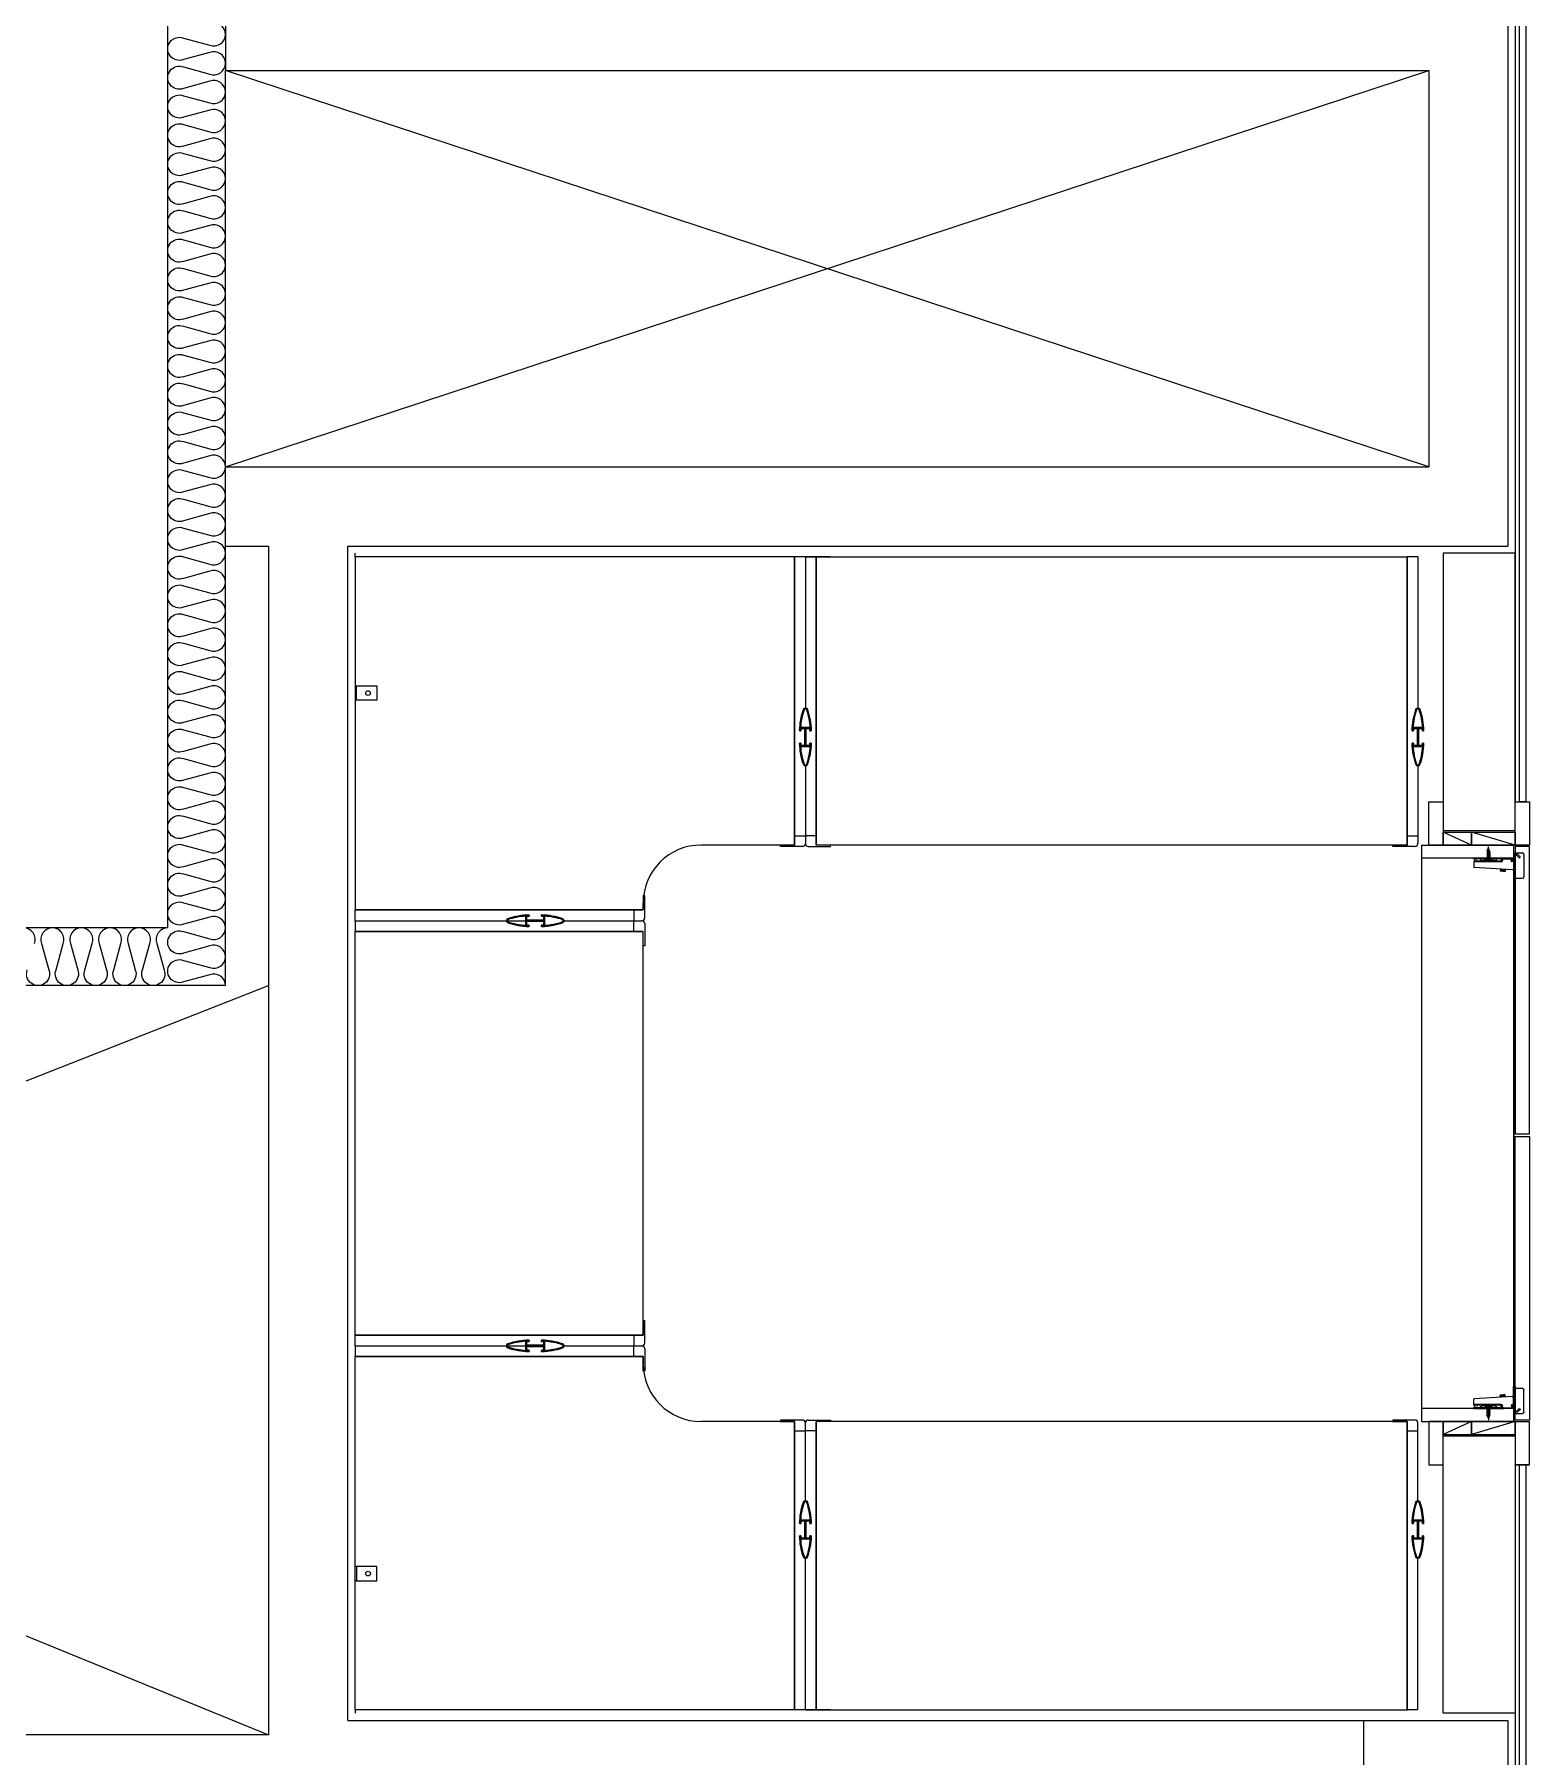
# Model space of a CAD drawing. Header units: millimetres. Extents: x -33000 to 294000, y 0 to 42408.
# Drawn here: x 278006 to 280081, y 15645 to 18035 of the extents above; entities that cross this region are included whole.
import ezdxf

# ---------------------------------------------------------------- set-up
doc = ezdxf.new("R2010")
doc.units = ezdxf.units.MM
doc.header["$LTSCALE"] = 50
doc.layers.add('arch', color=8, linetype='Continuous')

# ---------------------------------------------------------------- blocks, each defined once
blk = doc.blocks.new('*U294')
for points in [[(-1114.8, 0), (-1114.8, -6), (632.2, -6), (632.2, 0)], [(632.2, -6), (632.2, -15), (-1114.8, -15), (-1114.8, -6)]]:
    blk.add_lwpolyline(points, close=True)
blk = doc.blocks.new('경첩 TOP')
h = blk.add_hatch()
h.set_pattern_fill('ANSI31', color=256, scale=0.1, style=0)
h.set_pattern_definition([(135, (52629.82965, -21812.9263), (0.224506403, 0.224506403), [])])
edge = h.paths.add_edge_path()
edge.add_ellipse((-0.5, 9.7), major_axis=(-0.354, 0.354), ratio=1, start_angle=-45, end_angle=45, ccw=False)
edge.add_line((-0.5, 10.2), (0, 10.2))
edge.add_line((0, 10.2), (0, -10.8))
edge.add_line((0, -10.8), (-1, -10.8))
edge.add_line((-1, -10.8), (-1, 9.7))
h.paths.add_polyline_path([(-1, -10.8), (0, -10.8), (0, -30.8), (0, -31.8), (-1, -31.8)])
for p, q in [((-16.6, -44.2), (-13.2, 9.1)), ((-5.6, 9.6), (-12.7, 9.6)), ((-5.5, -28.2), (-5.5, 9.6)), ((-4.5, -27.7), (-4.5, 4.1)), ((-3.1, 5.2), (-4, 4.8)), ((-1, 9.2), (-3.8, 8.6)), ((-3.1, 5.2), (-3.6, 7.9)), ((-1.5, 0.6), (-1, 0.6)), ((0, 10.2), (-0.5, 10.2)), ((0, 10.2), (0, -30.8)), ((-3.5, -19.7), (-3.5, -1.9)), ((-2.4, -15.2), (-2.4, -6.4)), ((-1.5, -5.9), (-1.9, -5.9)), ((-1.5, -15.7), (-1.9, -15.7)), ((-1.5, -22.2), (-1, -22.2)), ((-1, -15.2), (-1, -6.4)), ((-1, -8.5), (0.1, -9.2)), ((-1, -13.1), (0.1, -12.5)), ((0.6, -8.8), (0.1, -12.5)), ((1, -9.2), (0.1, -12.5)), ((0.4, -9.2), (0.1, -9.2)), ((0.1, -12.5), (0.4, -9.2)), ((1.8, -12.5), (0.1, -12.5)), ((0.6, -8.8), (0.4, -9.2)), ((1, -9.2), (0.6, -8.8)), ((2.7, -9.2), (1, -9.2)), ((2.7, -9.2), (1.8, -12.5)), ((1.8, -12.5), (2.2, -12.8)), ((3, -8.8), (2.2, -12.8)), ((2.2, -12.8), (2.4, -12.5)), ((3.4, -9.2), (2.4, -12.5)), ((4.1, -12.5), (2.4, -12.5)), ((3, -8.8), (2.7, -9.2)), ((3.4, -9.2), (3, -8.8)), ((5, -9.2), (3.4, -9.2)), ((5, -9.2), (4.1, -12.5)), ((4.1, -12.5), (4.5, -12.8)), ((5.3, -8.8), (4.5, -12.8)), ((4.5, -12.8), (4.7, -12.5)), ((5.7, -9.2), (4.7, -12.5)), ((6.4, -12.5), (4.7, -12.5)), ((5.3, -8.8), (5, -9.2)), ((5.7, -9.2), (5.3, -8.8)), ((7.4, -9.2), (5.7, -9.2)), ((7.4, -9.2), (6.4, -12.5)), ((6.4, -12.5), (6.8, -12.8)), ((7.7, -8.8), (6.8, -12.8)), ((6.8, -12.8), (7.1, -12.5)), ((8.1, -9.2), (7.1, -12.5)), ((8.7, -12.5), (7.1, -12.5)), ((7.7, -8.8), (7.4, -9.2)), ((8.1, -9.2), (7.7, -8.8)), ((9.7, -9.2), (8.1, -9.2)), ((9.7, -9.2), (8.7, -12.5)), ((8.7, -12.5), (9.1, -12.8)), ((10, -8.8), (9.1, -12.8)), ((9.1, -12.8), (9.4, -12.5)), ((10.4, -9.2), (9.4, -12.5)), ((9.4, -12.5), (11.2, -11.8)), ((10, -8.8), (9.7, -9.2)), ((10.4, -9.2), (10, -8.8)), ((10.4, -9.2), (11.8, -9.8)), ((11.8, -9.8), (11.2, -11.8)), ((11.2, -11.8), (11.6, -12.2)), ((11.6, -12.2), (11.9, -11.8)), ((12.1, -9.5), (11.7, -12.1)), ((12.1, -9.5), (11.8, -9.8)), ((12.5, -9.8), (11.9, -11.8)), ((12, -11.5), (14, -10.8)), ((12.5, -9.8), (12.1, -9.5)), ((12.4, -10.1), (14, -10.8)), ((-31, -47.8), (-31, -46.3)), ((-7, -45.3), (-30, -45.3)), ((-18.9, -34.1), (-18.8, -31.1)), ((-16, -34.3), (-18.9, -34.1)), ((-18.3, -31.2), (-18.8, -31.1)), ((-18.7, -30.1), (-18.5, -27.2)), ((-18.2, -30.2), (-18.7, -30.1)), ((-15.5, -27.3), (-18.5, -27.2)), ((-18.3, -31.2), (-18.2, -30.2)), ((-17.9, -34.2), (-17.5, -27.2)), ((-17, -34.3), (-16.5, -27.3)), ((-16.6, -44.2), (-15.9, -45.3)), ((-2.2, -46), (-6, -47.6)), ((-6, -47.8), (-6, -46.3)), ((-1, -28.2), (-4, -28.2)), ((-1, -30.2), (-3.5, -30.2)), ((-1, -30.2), (-1, -44.1)), ((0, -31.8), (-1, -31.8)), ((0, -28.8), (0, -31.8)), ((-31, -47.8), (7, -47.8)), ((-28, -47.8), (-28, -57.8)), ((5, -59.8), (-26, -59.8)), ((0.6, -53), (3.7, -49.9)), ((2, -54.4), (5.1, -51.3)), ((7, -47.8), (7, -57.8))]:
    blk.add_line(p, q)
at = {"lineweight": 0}
for p, q in [((-1, -31.8), (-1, 9.7)), ((-0.5, 10.2), (0, 10.2))]:
    blk.add_line(p, q, dxfattribs=at)
at = {"ltscale": 0.2}
blk.add_line((-4.1, -10.8), (16.1, -10.8), dxfattribs=at)
for centre, major_axis, start_param, end_param in [((-12.7, 9.1), (0.354, 0.354), 0.785398, 2.291943), ((-5.6, 7.6), (-1.41, 1.41), 4.095624, 5.497787), ((-3.5, 3.9), (0.707, 0.707), 1.264126, 2.150912), ((-1, -1.8), (-1.75, 1.75), -0.590947, 0.812262), ((-0.5, 9.7), (-0.354, 0.354), -0.785398, 0.785398), ((-1, -19.8), (1.75, 1.75), 2.329331, 3.73254), ((10.5, -10.8), (9.53, 9.53), 2.054959, 2.65743), ((-1.9, -6.4), (0.354, 0.354), 0.785398, 2.356194), ((-1.9, -15.2), (-0.354, 0.354), 0.785398, 2.356194), ((-1.5, -6.4), (0.354, 0.354), 5.497787, 7.068583), ((-1.5, -15.2), (-0.354, 0.354), 2.356194, 3.926991), ((-30, -46.3), (-0.707, 0.707), -0.785398, 0.785398), ((-7, -46.3), (0.707, 0.707), 5.497787, 7.068583), ((-3.5, -28.2), (-1.41, 1.41), 0.785398, 2.356194), ((-3.8, -43.6), (-1.06, 1.06), 3.926991, 10.210176), ((-4, -27.7), (-0.382, 0.382), 0.785398, 2.356194), ((-3.8, -43.6), (-0.354, 0.354), 3.926991, 10.210176), ((-3, -44.1), (1.41, 1.41), 4.319071, 5.497787), ((-26, -57.8), (-1.41, 1.41), 0.785398, 2.356194), ((1.3, -53.7), (0.707, 0.707), 1.570796, 4.712389), ((4.4, -50.6), (0.707, 0.707), 4.712389, 7.853982), ((5, -57.8), (1.41, 1.41), 3.926991, 5.497787)]:
    blk.add_ellipse(centre, major_axis=major_axis, ratio=1, start_param=start_param, end_param=end_param)
at = {"lineweight": 0}
blk.add_ellipse((-0.5, 9.7), major_axis=(-0.354, 0.354), ratio=1, start_param=-0.785398, end_param=0.785398, dxfattribs=at)

msp = doc.modelspace()

# ---------------------------------------------------------------- linework, layer by layer
at = {"layer": 'arch', "ltscale": 25}
for p, q in [((278191.2, 16794.6), (278191.2, 24254.6)), ((278271.2, 21264.6), (278271.2, 17984.6)), ((280051.2, 21264.6), (280051.2, 17324.6)), ((278271.2, 16714.6), (278271.2, 17984.6)), ((278271.2, 17434.6), (279941.2, 17984.6)), ((279941.2, 17434.6), (278271.2, 17984.6)), ((278271.2, 17984.6), (279941.2, 17984.6)), ((279941.2, 17984.6), (279941.2, 17434.6)), ((278271.2, 17434.6), (279941.2, 17434.6)), ((278271.2, 17324.6), (278271.2, 17434.6)), ((278271.2, 17324.6), (278331.2, 17324.6)), ((278331.2, 17324.6), (278331.2, 15674.6)), ((278441.2, 17324.6), (280051.2, 17324.6)), ((278441.2, 15694.6), (278441.2, 17324.6)), ((278451.2, 17309.6), (278451.2, 17314.6)), ((279111.2, 17309.6), (278451.2, 17309.6)), ((278451.2, 17309.6), (278451.2, 16819.6)), ((279061.2, 16909.6), (279061.2, 17309.6)), ((279076.2, 17309.6), (279061.2, 17309.6)), ((279076.2, 17309.6), (279091.2, 17309.6)), ((279091.2, 16909.6), (279091.2, 17309.6)), ((279911.2, 16909.6), (279911.2, 17309.6)), ((279926.2, 17309.6), (279911.2, 17309.6)), ((278451.2, 17130.6), (278481.2, 17130.6)), ((278453.2, 17110.6), (278453.2, 17130.6)), ((278481.2, 17130.6), (278481.2, 17110.6)), ((278481.2, 17110.6), (278451.2, 17110.6)), ((279061.2, 16909.6), (279061.2, 16922.6)), ((279061.2, 16922.6), (279076.2, 16922.6)), ((279076.2, 16922.6), (279076.2, 16911.6)), ((279091.2, 16922.6), (279076.2, 16922.6)), ((279091.2, 16909.6), (279091.2, 16922.6)), ((279911.2, 16909.6), (279911.2, 16922.6)), ((279911.2, 16922.6), (279926.2, 16922.6)), ((279926.2, 16922.6), (279926.2, 16911.6)), ((280000.6, 16909.6), (279961.2, 16927.6)), ((280061.2, 16909.6), (280000.6, 16927.6)), ((279061.2, 16909.6), (278931.2, 16909.6)), ((279041.5, 16907.6), (279041.2, 16909.6)), ((279041.2, 16909.6), (279061.2, 16909.6)), ((279072.2, 16907.6), (279041.5, 16907.6)), ((279080.2, 16907.6), (279110.9, 16907.6)), ((279111.2, 16909.6), (279091.2, 16909.6)), ((279110.9, 16907.6), (279111.2, 16909.6)), ((279891.5, 16907.6), (279891.2, 16909.6)), ((279891.2, 16909.6), (279911.2, 16909.6)), ((279922.2, 16907.6), (279891.5, 16907.6)), ((279931.2, 16909.6), (279931.2, 16109.6)), ((279931.2, 16891.6), (279931.2, 16127.6)), ((280059.2, 16891.6), (280059.2, 16127.6)), ((278853.2, 16839.3), (278851.2, 16839.6)), ((278851.2, 16839.6), (278851.2, 16819.6)), ((278851.2, 16819.6), (278851.2, 16829.6)), ((278853.2, 16808.6), (278853.2, 16839.3)), ((278851.2, 16819.6), (278451.2, 16819.6)), ((278451.2, 16804.6), (278451.2, 16819.6)), ((278451.2, 16804.6), (278451.2, 16789.6)), ((278851.2, 16819.6), (278838.2, 16819.6)), ((278838.2, 16819.6), (278838.2, 16804.6)), ((278838.2, 16804.6), (278849.2, 16804.6)), ((278838.2, 16789.6), (278838.2, 16804.6)), ((278191.2, 16794.6), (275701.2, 16794.6)), ((278451.2, 16229.6), (278451.2, 16789.6)), ((278851.2, 16789.6), (278451.2, 16789.6)), ((278851.2, 16789.6), (278838.2, 16789.6)), ((278851.2, 16229.6), (278851.2, 16789.6)), ((278851.2, 16769.6), (278851.2, 16789.6)), ((278853.2, 16800.6), (278853.2, 16769.9)), ((278853.2, 16769.9), (278851.2, 16769.6)), ((275681.2, 15674.6), (278331.2, 16714.6)), ((278271.2, 16714.6), (275781.2, 16714.6)), ((275781.2, 16714.6), (278331.2, 15674.6)), ((278851.2, 16229.6), (278451.2, 16229.6)), ((278451.2, 16214.6), (278451.2, 16229.6)), ((278851.2, 16229.6), (278838.2, 16229.6)), ((278838.2, 16229.6), (278838.2, 16214.6)), ((278853.2, 16249.3), (278851.2, 16249.6)), ((278851.2, 16249.6), (278851.2, 16229.6)), ((278853.2, 16218.6), (278853.2, 16249.3)), ((278451.2, 16214.6), (278451.2, 16199.6)), ((278838.2, 16214.6), (278849.2, 16214.6)), ((278838.2, 16199.6), (278838.2, 16214.6)), ((278853.2, 16210.6), (278853.2, 16179.9)), ((278451.2, 15709.6), (278451.2, 16199.6)), ((278851.2, 16199.6), (278451.2, 16199.6)), ((278851.2, 16199.6), (278838.2, 16199.6)), ((278851.2, 16199.6), (278851.2, 16189.6)), ((278851.2, 16179.6), (278851.2, 16199.6)), ((278853.2, 16179.9), (278851.2, 16179.6)), ((279061.2, 16109.6), (278931.2, 16109.6)), ((279041.5, 16111.6), (279041.2, 16109.6)), ((279041.2, 16109.6), (279061.2, 16109.6)), ((279072.2, 16111.6), (279041.5, 16111.6)), ((279061.2, 16109.6), (279061.2, 15709.6)), ((279061.2, 16109.6), (279061.2, 16096.6)), ((279080.2, 16111.6), (279110.9, 16111.6)), ((279091.2, 16109.6), (279091.2, 15709.6)), ((279111.2, 16109.6), (279091.2, 16109.6)), ((279091.2, 16109.6), (279091.2, 16096.6)), ((279110.9, 16111.6), (279111.2, 16109.6)), ((279891.5, 16111.6), (279891.2, 16109.6)), ((279891.2, 16109.6), (279911.2, 16109.6)), ((279922.2, 16111.6), (279891.5, 16111.6)), ((279911.2, 16109.6), (279911.2, 15709.6)), ((279911.2, 16109.6), (279911.2, 16096.6)), ((280000.6, 16109.6), (279961.2, 16091.6)), ((280061.2, 16109.6), (280000.6, 16091.6)), ((279061.2, 16096.6), (279076.2, 16096.6)), ((279076.2, 16096.6), (279076.2, 16107.6)), ((279091.2, 16096.6), (279076.2, 16096.6)), ((279911.2, 16096.6), (279926.2, 16096.6)), ((279926.2, 16096.6), (279926.2, 16107.6)), ((279961.2, 16091.6), (280061.2, 16091.6)), ((280081.2, 16049.6), (280061.2, 16049.6)), ((278481.2, 15908.6), (278451.2, 15908.6)), ((278453.2, 15908.6), (278453.2, 15888.6)), ((278481.2, 15888.6), (278481.2, 15908.6)), ((278451.2, 15888.6), (278481.2, 15888.6)), ((279111.2, 15709.6), (278451.2, 15709.6)), ((278451.2, 15709.6), (278451.2, 15704.6)), ((279076.2, 15709.6), (279061.2, 15709.6)), ((279076.2, 15709.6), (279091.2, 15709.6)), ((279926.2, 15709.6), (279911.2, 15709.6)), ((278441.2, 15694.6), (279851.2, 15694.6)), ((279851.2, 13894.6), (279851.2, 15694.6)), ((279851.2, 15694.6), (280051.2, 15694.6)), ((280051.2, 15694.6), (280051.2, 13894.6)), ((278331.2, 15674.6), (275681.2, 15674.6))]:
    msp.add_line(p, q, dxfattribs=at)
for points in [[(278271.2, 16714.6, 0.524856), (278249.5, 16729.6), (278212.9, 16719.6, -1.449198), (278212.9, 16749.6), (278249.5, 16739.6, 0.524856), (278271.2, 16754.6, 0.524856), (278249.5, 16769.6), (278212.9, 16759.6, -1.449198), (278212.9, 16789.6), (278249.5, 16779.6, 0.524856), (278271.2, 16794.6, 0.524856), (278249.5, 16809.6), (278212.9, 16799.6, -1.449198), (278212.9, 16829.6), (278249.5, 16819.6, 0.524856), (278271.2, 16834.6, 0.524856), (278249.5, 16849.6), (278212.9, 16839.6, -1.449198), (278212.9, 16869.6), (278249.5, 16859.6, 0.524856), (278271.2, 16874.6, 0.524856), (278249.5, 16889.6), (278212.9, 16879.6, -1.449198), (278212.9, 16909.6), (278249.5, 16899.6, 0.524856), (278271.2, 16914.6, 0.524856), (278249.5, 16929.6), (278212.9, 16919.6, -1.449198), (278212.9, 16949.6), (278249.5, 16939.6, 0.524856), (278271.2, 16954.6, 0.524856), (278249.5, 16969.6), (278212.9, 16959.6, -1.449198), (278212.9, 16989.6), (278249.5, 16979.6, 0.524856), (278271.2, 16994.6, 0.524856), (278249.5, 17009.6), (278212.9, 16999.6, -1.449198), (278212.9, 17029.6), (278249.5, 17019.6, 0.524856), (278271.2, 17034.6, 0.524856), (278249.5, 17049.6), (278212.9, 17039.6, -1.449198), (278212.9, 17069.6), (278249.5, 17059.6, 0.524856), (278271.2, 17074.6, 0.524856), (278249.5, 17089.6), (278212.9, 17079.6, -1.449198), (278212.9, 17109.6), (278249.5, 17099.6, 0.524856), (278271.2, 17114.6, 0.524856), (278249.5, 17129.6), (278212.9, 17119.6, -1.449198), (278212.9, 17149.6), (278249.5, 17139.6, 0.524856), (278271.2, 17154.6, 0.524856), (278249.5, 17169.6), (278212.9, 17159.6, -1.449198), (278212.9, 17189.6), (278249.5, 17179.6, 0.524856), (278271.2, 17194.6, 0.524856), (278249.5, 17209.6), (278212.9, 17199.6, -1.449198), (278212.9, 17229.6), (278249.5, 17219.6, 0.524856), (278271.2, 17234.6, 0.524856), (278249.5, 17249.6), (278212.9, 17239.6, -1.449198), (278212.9, 17269.6), (278249.5, 17259.6, 0.524856), (278271.2, 17274.6, 0.524856), (278249.5, 17289.6), (278212.9, 17279.6, -1.449198), (278212.9, 17309.6), (278249.5, 17299.6, 0.524856), (278271.2, 17314.6, 0.524856), (278249.5, 17329.6), (278212.9, 17319.6, -1.449198), (278212.9, 17349.6), (278249.5, 17339.6, 0.524856), (278271.2, 17354.6, 0.524856), (278249.5, 17369.6), (278212.9, 17359.6, -1.449198), (278212.9, 17389.6), (278249.5, 17379.6, 0.524856), (278271.2, 17394.6, 0.524856), (278249.5, 17409.6), (278212.9, 17399.6, -1.449198), (278212.9, 17429.6), (278249.5, 17419.6, 0.524856), (278271.2, 17434.6, 0.524856), (278249.5, 17449.6), (278212.9, 17439.6, -1.449198), (278212.9, 17469.6), (278249.5, 17459.6, 0.524856), (278271.2, 17474.6, 0.524856), (278249.5, 17489.6), (278212.9, 17479.6, -1.449198), (278212.9, 17509.6), (278249.5, 17499.6, 0.524856), (278271.2, 17514.6, 0.524856), (278249.5, 17529.6), (278212.9, 17519.6, -1.449198), (278212.9, 17549.6), (278249.5, 17539.6, 0.524856), (278271.2, 17554.6, 0.524856), (278249.5, 17569.6), (278212.9, 17559.6, -1.449198), (278212.9, 17589.6), (278249.5, 17579.6, 0.524856), (278271.2, 17594.6, 0.524856), (278249.5, 17609.6), (278212.9, 17599.6, -1.449198), (278212.9, 17629.6), (278249.5, 17619.6, 0.524856), (278271.2, 17634.6, 0.524856), (278249.5, 17649.6), (278212.9, 17639.6, -1.449198), (278212.9, 17669.6), (278249.5, 17659.6, 0.524856), (278271.2, 17674.6, 0.524856), (278249.5, 17689.6), (278212.9, 17679.6, -1.449198), (278212.9, 17709.6), (278249.5, 17699.6, 0.524856), (278271.2, 17714.6, 0.524856), (278249.5, 17729.6), (278212.9, 17719.6, -1.449198), (278212.9, 17749.6), (278249.5, 17739.6, 0.524856), (278271.2, 17754.6, 0.524856), (278249.5, 17769.6), (278212.9, 17759.6, -1.449198), (278212.9, 17789.6), (278249.5, 17779.6, 0.524856), (278271.2, 17794.6, 0.524856), (278249.5, 17809.6), (278212.9, 17799.6, -1.449198), (278212.9, 17829.6), (278249.5, 17819.6, 0.524856), (278271.2, 17834.6, 0.524856), (278249.5, 17849.6), (278212.9, 17839.6, -1.449198), (278212.9, 17869.6), (278249.5, 17859.6, 0.524856), (278271.2, 17874.6, 0.524856), (278249.5, 17889.6), (278212.9, 17879.6, -1.449198), (278212.9, 17909.6), (278249.5, 17899.6, 0.524856), (278271.2, 17914.6, 0.524856), (278249.5, 17929.6), (278212.9, 17919.6, -1.449198), (278212.9, 17949.6), (278249.5, 17939.6, 0.524856), (278271.2, 17954.6, 0.524856), (278249.5, 17969.6), (278212.9, 17959.6, -1.449198), (278212.9, 17989.6), (278249.5, 17979.6, 0.524856), (278271.2, 17994.6, 0.524856), (278249.5, 18009.6), (278212.9, 17999.6, -1.449198), (278212.9, 18029.6), (278249.5, 18019.6, 0.524856), (278271.2, 18034.6, 0.524856), (278249.5, 18049.6)], [(278006.2, 16772.9, 0.524856), (277991.2, 16794.6, 0.524856)], [(278191.2, 16794.6, 0.524856), (278176.2, 16772.9), (278186.2, 16736.3, -1.449198), (278156.2, 16736.3), (278166.2, 16772.9, 0.524856), (278151.2, 16794.6, 0.524856), (278136.2, 16772.9), (278146.2, 16736.3, -1.449198), (278116.2, 16736.3), (278126.2, 16772.9, 0.524856), (278111.2, 16794.6, 0.524856), (278096.2, 16772.9), (278106.2, 16736.3, -1.449198), (278076.2, 16736.3), (278086.2, 16772.9, 0.524856), (278071.2, 16794.6, 0.524856), (278056.2, 16772.9), (278066.2, 16736.3, -1.449198), (278036.2, 16736.3), (278046.2, 16772.9, 0.524856), (278031.2, 16794.6, 0.524856), (278016.2, 16772.9), (278026.2, 16736.3, -1.449198), (277996.2, 16736.3)]]:
    msp.add_lwpolyline(points, format="xyb", dxfattribs=at)
for points in [[(279061.2, 16914.6), (279061.2, 17309.6)], [(279061.2, 17309.6), (279061.2, 16909.6)], [(279076.2, 17309.6), (279076.2, 17099.6)], [(279091.2, 16914.6), (279091.2, 17309.6)], [(279091.2, 17309.6), (279091.2, 16909.6)], [(279911.2, 16914.6), (279911.2, 17309.6)], [(279911.2, 17309.6), (279911.2, 16909.6)], [(279926.2, 17309.6), (279926.2, 17099.6)], [(279076.2, 17019.6), (279076.2, 16911.6)], [(279926.2, 17019.6), (279926.2, 16911.6)], [(280061.2, 16909.6), (280061.2, 16969.6), (280081.2, 16969.6), (280081.2, 16909.6)], [(278846.2, 16819.6), (278451.2, 16819.6)], [(278451.2, 16819.6), (278851.2, 16819.6)], [(278451.2, 16804.6), (278711.2, 16804.6)], [(278741.2, 16804.6), (278849.2, 16804.6)], [(278846.2, 16789.6), (278451.2, 16789.6)], [(278451.2, 16789.6), (278851.2, 16789.6)], [(278846.2, 16229.6), (278451.2, 16229.6)], [(278451.2, 16229.6), (278851.2, 16229.6)], [(278451.2, 16214.6), (278711.2, 16214.6)], [(278741.2, 16214.6), (278849.2, 16214.6)], [(278846.2, 16199.6), (278451.2, 16199.6)], [(278451.2, 16199.6), (278851.2, 16199.6)], [(279061.2, 15709.6), (279061.2, 16109.6)], [(279091.2, 15709.6), (279091.2, 16109.6)], [(279911.2, 15709.6), (279911.2, 16109.6)], [(280061.2, 16109.6), (280061.2, 16049.6), (280081.2, 16049.6), (280081.2, 16109.6)], [(279061.2, 16104.6), (279061.2, 15709.6)], [(279076.2, 15999.6), (279076.2, 16107.6)], [(279091.2, 16104.6), (279091.2, 15709.6)], [(279911.2, 16104.6), (279911.2, 15709.6)], [(279926.2, 15999.6), (279926.2, 16107.6)], [(279076.2, 15709.6), (279076.2, 15919.6)], [(279926.2, 15709.6), (279926.2, 15919.6)]]:
    msp.add_lwpolyline(points, dxfattribs=at)
for points in [[(279091.2, 17309.6), (279911.2, 17309.6), (279911.2, 16909.6), (279091.2, 16909.6)], [(279961.2, 17314.6), (279961.2, 16929.6), (280061.2, 16929.6), (280061.2, 17314.6)], [(279091.2, 15709.6), (279911.2, 15709.6), (279911.2, 16109.6), (279091.2, 16109.6)], [(280061.2, 16089.6), (280061.2, 15704.6), (279961.2, 15704.6), (279961.2, 16089.6)], [(280061.2, 13884.6), (280067.2, 13884.6), (280067.2, 16049.6), (280061.2, 16049.6)], [(280067.2, 16049.6), (280076.2, 16049.6), (280076.2, 13866.6), (280067.2, 13866.6)]]:
    msp.add_lwpolyline(points, close=True, dxfattribs=at)
for points in [[(279073.4, 17097.6, 0.073891), (279068.2, 17068.6, 0.422671), (279068.7, 17068.1), (279069.5, 17068.1, 0.414214), (279070, 17068.6), (279070, 17071.6), (279075.5, 17071.6), (279075.5, 17047.6), (279070, 17047.6), (279070, 17050.6, 0.414214), (279069.5, 17051.1), (279068.7, 17051.1, 0.422671), (279068.2, 17050.6, 0.073891), (279073.4, 17021.7, 0.719192), (279079.1, 17021.7, 0.073891), (279084.2, 17050.6, 0.422671), (279083.7, 17051.1), (279082.9, 17051.1, 0.414214), (279082.4, 17050.6), (279082.4, 17047.6), (279077, 17047.6), (279077, 17071.6), (279082.4, 17071.6), (279082.4, 17068.6, 0.414214), (279082.9, 17068.1), (279083.7, 17068.1, 0.422671), (279084.2, 17068.6, 0.073891), (279079.1, 17097.6, 0.719192)], [(279079.1, 17097.6, -0.073891), (279084.2, 17068.6, -0.422671), (279083.7, 17068.1), (279082.9, 17068.1, -0.414214), (279082.4, 17068.6), (279082.4, 17071.6), (279077, 17071.6), (279077, 17047.6), (279082.4, 17047.6), (279082.4, 17050.6, -0.414214), (279082.9, 17051.1), (279083.7, 17051.1, -0.422671), (279084.2, 17050.6, -0.073891), (279079.1, 17021.7, -0.719192), (279073.4, 17021.7, -0.073891), (279068.2, 17050.6, -0.422671), (279068.7, 17051.1), (279069.5, 17051.1, -0.414214), (279070, 17050.6), (279070, 17047.6), (279075.5, 17047.6), (279075.5, 17071.6), (279070, 17071.6), (279070, 17068.6, -0.414214), (279069.5, 17068.1), (279068.7, 17068.1, -0.422671), (279068.2, 17068.6, -0.073891), (279073.4, 17097.6, -0.719192)], [(279069.4, 17072.6, -0.063692), (279074.3, 17097.2, -0.719192), (279078.1, 17097.2, -0.063692), (279083, 17072.6)], [(279083, 17072.6, 0.063692), (279078.1, 17097.2, 0.719192), (279074.3, 17097.2, 0.063692), (279069.4, 17072.6)], [(279923.4, 17097.6, 0.073891), (279918.2, 17068.6, 0.422671), (279918.7, 17068.1), (279919.5, 17068.1, 0.414214), (279920, 17068.6), (279920, 17071.6), (279925.5, 17071.6), (279925.5, 17047.6), (279920, 17047.6), (279920, 17050.6, 0.414214), (279919.5, 17051.1), (279918.7, 17051.1, 0.422671), (279918.2, 17050.6, 0.073891), (279923.4, 17021.7, 0.719192), (279929.1, 17021.7, 0.073891), (279934.2, 17050.6, 0.422671), (279933.7, 17051.1), (279932.9, 17051.1, 0.414214), (279932.4, 17050.6), (279932.4, 17047.6), (279927, 17047.6), (279927, 17071.6), (279932.4, 17071.6), (279932.4, 17068.6, 0.414214), (279932.9, 17068.1), (279933.7, 17068.1, 0.422671), (279934.2, 17068.6, 0.073891), (279929.1, 17097.6, 0.719192)], [(279929.1, 17097.6, -0.073891), (279934.2, 17068.6, -0.422671), (279933.7, 17068.1), (279932.9, 17068.1, -0.414214), (279932.4, 17068.6), (279932.4, 17071.6), (279927, 17071.6), (279927, 17047.6), (279932.4, 17047.6), (279932.4, 17050.6, -0.414214), (279932.9, 17051.1), (279933.7, 17051.1, -0.422671), (279934.2, 17050.6, -0.073891), (279929.1, 17021.7, -0.719192), (279923.4, 17021.7, -0.073891), (279918.2, 17050.6, -0.422671), (279918.7, 17051.1), (279919.5, 17051.1, -0.414214), (279920, 17050.6), (279920, 17047.6), (279925.5, 17047.6), (279925.5, 17071.6), (279920, 17071.6), (279920, 17068.6, -0.414214), (279919.5, 17068.1), (279918.7, 17068.1, -0.422671), (279918.2, 17068.6, -0.073891), (279923.4, 17097.6, -0.719192)], [(279919.4, 17072.6, -0.063692), (279924.3, 17097.2, -0.719192), (279928.1, 17097.2, -0.063692), (279933, 17072.6)], [(279933, 17072.6, 0.063692), (279928.1, 17097.2, 0.719192), (279924.3, 17097.2, 0.063692), (279919.4, 17072.6)], [(279069.4, 17046.6, 0.063692), (279074.3, 17022, 0.719192), (279078.1, 17022, 0.063692), (279083, 17046.6)], [(279083, 17046.6, -0.063692), (279078.1, 17022, -0.719192), (279074.3, 17022, -0.063692), (279069.4, 17046.6)], [(279919.4, 17046.6, 0.063692), (279924.3, 17022, 0.719192), (279928.1, 17022, 0.063692), (279933, 17046.6)], [(279933, 17046.6, -0.063692), (279928.1, 17022, -0.719192), (279924.3, 17022, -0.063692), (279919.4, 17046.6)], [(278663.3, 16807.4, -0.073891), (278692.2, 16812.6, -0.422671), (278692.7, 16812.1), (278692.7, 16811.3, -0.414214), (278692.2, 16810.8), (278689.2, 16810.8), (278689.2, 16805.4), (278713.2, 16805.4), (278713.2, 16810.8), (278710.2, 16810.8, -0.414214), (278709.7, 16811.3), (278709.7, 16812.1, -0.422671), (278710.2, 16812.6, -0.073891), (278739.2, 16807.4, -0.719192), (278739.2, 16801.8, -0.073891), (278710.2, 16796.6, -0.422671), (278709.7, 16797.1), (278709.7, 16797.9, -0.414214), (278710.2, 16798.4), (278713.2, 16798.4), (278713.2, 16803.9), (278689.2, 16803.9), (278689.2, 16798.4), (278692.2, 16798.4, -0.414214), (278692.7, 16797.9), (278692.7, 16797.1, -0.422671), (278692.2, 16796.6, -0.073891), (278663.3, 16801.8, -0.719192)], [(278663.3, 16801.8, 0.073891), (278692.2, 16796.6, 0.422671), (278692.7, 16797.1), (278692.7, 16797.9, 0.414214), (278692.2, 16798.4), (278689.2, 16798.4), (278689.2, 16803.9), (278713.2, 16803.9), (278713.2, 16798.4), (278710.2, 16798.4, 0.414214), (278709.7, 16797.9), (278709.7, 16797.1, 0.422671), (278710.2, 16796.6, 0.073891), (278739.2, 16801.8, 0.719192), (278739.2, 16807.4, 0.073891), (278710.2, 16812.6, 0.422671), (278709.7, 16812.1), (278709.7, 16811.3, 0.414214), (278710.2, 16810.8), (278713.2, 16810.8), (278713.2, 16805.4), (278689.2, 16805.4), (278689.2, 16810.8), (278692.2, 16810.8, 0.414214), (278692.7, 16811.3), (278692.7, 16812.1, 0.422671), (278692.2, 16812.6, 0.073891), (278663.3, 16807.4, 0.719192)], [(278688.2, 16811.4, 0.063692), (278663.6, 16806.5, 0.719192), (278663.6, 16802.7, 0.063692), (278688.2, 16797.8)], [(278688.2, 16797.8, -0.063692), (278663.6, 16802.7, -0.719192), (278663.6, 16806.5, -0.063692), (278688.2, 16811.4)], [(278714.2, 16811.4, -0.063692), (278738.8, 16806.5, -0.719192), (278738.8, 16802.7, -0.063692), (278714.2, 16797.8)], [(278714.2, 16797.8, 0.063692), (278738.8, 16802.7, 0.719192), (278738.8, 16806.5, 0.063692), (278714.2, 16811.4)], [(278663.3, 16217.4, -0.073891), (278692.2, 16222.6, -0.422671), (278692.7, 16222.1), (278692.7, 16221.3, -0.414214), (278692.2, 16220.8), (278689.2, 16220.8), (278689.2, 16215.4), (278713.2, 16215.4), (278713.2, 16220.8), (278710.2, 16220.8, -0.414214), (278709.7, 16221.3), (278709.7, 16222.1, -0.422671), (278710.2, 16222.6, -0.073891), (278739.2, 16217.4, -0.719192), (278739.2, 16211.8, -0.073891), (278710.2, 16206.6, -0.422671), (278709.7, 16207.1), (278709.7, 16207.9, -0.414214), (278710.2, 16208.4), (278713.2, 16208.4), (278713.2, 16213.9), (278689.2, 16213.9), (278689.2, 16208.4), (278692.2, 16208.4, -0.414214), (278692.7, 16207.9), (278692.7, 16207.1, -0.422671), (278692.2, 16206.6, -0.073891), (278663.3, 16211.8, -0.719192)], [(278663.3, 16211.8, 0.073891), (278692.2, 16206.6, 0.422671), (278692.7, 16207.1), (278692.7, 16207.9, 0.414214), (278692.2, 16208.4), (278689.2, 16208.4), (278689.2, 16213.9), (278713.2, 16213.9), (278713.2, 16208.4), (278710.2, 16208.4, 0.414214), (278709.7, 16207.9), (278709.7, 16207.1, 0.422671), (278710.2, 16206.6, 0.073891), (278739.2, 16211.8, 0.719192), (278739.2, 16217.4, 0.073891), (278710.2, 16222.6, 0.422671), (278709.7, 16222.1), (278709.7, 16221.3, 0.414214), (278710.2, 16220.8), (278713.2, 16220.8), (278713.2, 16215.4), (278689.2, 16215.4), (278689.2, 16220.8), (278692.2, 16220.8, 0.414214), (278692.7, 16221.3), (278692.7, 16222.1, 0.422671), (278692.2, 16222.6, 0.073891), (278663.3, 16217.4, 0.719192)], [(278688.2, 16221.4, 0.063692), (278663.6, 16216.5, 0.719192), (278663.6, 16212.7, 0.063692), (278688.2, 16207.8)], [(278688.2, 16207.8, -0.063692), (278663.6, 16212.7, -0.719192), (278663.6, 16216.5, -0.063692), (278688.2, 16221.4)], [(278714.2, 16221.4, -0.063692), (278738.8, 16216.5, -0.719192), (278738.8, 16212.7, -0.063692), (278714.2, 16207.8)], [(278714.2, 16207.8, 0.063692), (278738.8, 16212.7, 0.719192), (278738.8, 16216.5, 0.063692), (278714.2, 16221.4)], [(279073.4, 15921.7, -0.073891), (279068.2, 15950.6, -0.422671), (279068.7, 15951.1), (279069.5, 15951.1, -0.414214), (279070, 15950.6), (279070, 15947.6), (279075.5, 15947.6), (279075.5, 15971.6), (279070, 15971.6), (279070, 15968.6, -0.414214), (279069.5, 15968.1), (279068.7, 15968.1, -0.422671), (279068.2, 15968.6, -0.073891), (279073.4, 15997.6, -0.719192), (279079.1, 15997.6, -0.073891), (279084.2, 15968.6, -0.422671), (279083.7, 15968.1), (279082.9, 15968.1, -0.414214), (279082.4, 15968.6), (279082.4, 15971.6), (279077, 15971.6), (279077, 15947.6), (279082.4, 15947.6), (279082.4, 15950.6, -0.414214), (279082.9, 15951.1), (279083.7, 15951.1, -0.422671), (279084.2, 15950.6, -0.073891), (279079.1, 15921.7, -0.719192)], [(279079.1, 15921.7, 0.073891), (279084.2, 15950.6, 0.422671), (279083.7, 15951.1), (279082.9, 15951.1, 0.414214), (279082.4, 15950.6), (279082.4, 15947.6), (279077, 15947.6), (279077, 15971.6), (279082.4, 15971.6), (279082.4, 15968.6, 0.414214), (279082.9, 15968.1), (279083.7, 15968.1, 0.422671), (279084.2, 15968.6, 0.073891), (279079.1, 15997.6, 0.719192), (279073.4, 15997.6, 0.073891), (279068.2, 15968.6, 0.422671), (279068.7, 15968.1), (279069.5, 15968.1, 0.414214), (279070, 15968.6), (279070, 15971.6), (279075.5, 15971.6), (279075.5, 15947.6), (279070, 15947.6), (279070, 15950.6, 0.414214), (279069.5, 15951.1), (279068.7, 15951.1, 0.422671), (279068.2, 15950.6, 0.073891), (279073.4, 15921.7, 0.719192)], [(279069.4, 15972.6, -0.063692), (279074.3, 15997.2, -0.719192), (279078.1, 15997.2, -0.063692), (279083, 15972.6)], [(279083, 15972.6, 0.063692), (279078.1, 15997.2, 0.719192), (279074.3, 15997.2, 0.063692), (279069.4, 15972.6)], [(279923.4, 15921.7, -0.073891), (279918.2, 15950.6, -0.422671), (279918.7, 15951.1), (279919.5, 15951.1, -0.414214), (279920, 15950.6), (279920, 15947.6), (279925.5, 15947.6), (279925.5, 15971.6), (279920, 15971.6), (279920, 15968.6, -0.414214), (279919.5, 15968.1), (279918.7, 15968.1, -0.422671), (279918.2, 15968.6, -0.073891), (279923.4, 15997.6, -0.719192), (279929.1, 15997.6, -0.073891), (279934.2, 15968.6, -0.422671), (279933.7, 15968.1), (279932.9, 15968.1, -0.414214), (279932.4, 15968.6), (279932.4, 15971.6), (279927, 15971.6), (279927, 15947.6), (279932.4, 15947.6), (279932.4, 15950.6, -0.414214), (279932.9, 15951.1), (279933.7, 15951.1, -0.422671), (279934.2, 15950.6, -0.073891), (279929.1, 15921.7, -0.719192)], [(279929.1, 15921.7, 0.073891), (279934.2, 15950.6, 0.422671), (279933.7, 15951.1), (279932.9, 15951.1, 0.414214), (279932.4, 15950.6), (279932.4, 15947.6), (279927, 15947.6), (279927, 15971.6), (279932.4, 15971.6), (279932.4, 15968.6, 0.414214), (279932.9, 15968.1), (279933.7, 15968.1, 0.422671), (279934.2, 15968.6, 0.073891), (279929.1, 15997.6, 0.719192), (279923.4, 15997.6, 0.073891), (279918.2, 15968.6, 0.422671), (279918.7, 15968.1), (279919.5, 15968.1, 0.414214), (279920, 15968.6), (279920, 15971.6), (279925.5, 15971.6), (279925.5, 15947.6), (279920, 15947.6), (279920, 15950.6, 0.414214), (279919.5, 15951.1), (279918.7, 15951.1, 0.422671), (279918.2, 15950.6, 0.073891), (279923.4, 15921.7, 0.719192)], [(279919.4, 15972.6, -0.063692), (279924.3, 15997.2, -0.719192), (279928.1, 15997.2, -0.063692), (279933, 15972.6)], [(279933, 15972.6, 0.063692), (279928.1, 15997.2, 0.719192), (279924.3, 15997.2, 0.063692), (279919.4, 15972.6)], [(279069.4, 15946.6, 0.063692), (279074.3, 15922, 0.719192), (279078.1, 15922, 0.063692), (279083, 15946.6)], [(279083, 15946.6, -0.063692), (279078.1, 15922, -0.719192), (279074.3, 15922, -0.063692), (279069.4, 15946.6)], [(279919.4, 15946.6, 0.063692), (279924.3, 15922, 0.719192), (279928.1, 15922, 0.063692), (279933, 15946.6)], [(279933, 15946.6, -0.063692), (279928.1, 15922, -0.719192), (279924.3, 15922, -0.063692), (279919.4, 15946.6)]]:
    msp.add_lwpolyline(points, format="xyb", close=True, dxfattribs=at)
at = {"layer": 'arch', "ltscale": 25, "elevation": 0}
for points in [[(279941.2, 16909.6), (279941.2, 16969.6), (279961.2, 16969.6), (279961.2, 16909.6)], [(279961.2, 16927.6), (280000.6, 16927.6), (280000.6, 16909.6), (279961.2, 16909.6)], [(280000.6, 16927.6), (280061.2, 16927.6), (280061.2, 16909.6), (280000.6, 16909.6)], [(280061.2, 16909.6), (280061.2, 16909.6), (280081.2, 16909.6), (280081.2, 16909.6)], [(280081.2, 16509), (280081.2, 16907.6), (280061.2, 16907.6), (280061.2, 16509)], [(280081.2, 16505), (280081.2, 16111.6), (280061.2, 16111.6), (280061.2, 16505)], [(279941.2, 16109.6), (279941.2, 16049.6), (279961.2, 16049.6), (279961.2, 16109.6)], [(279961.2, 16091.6), (280000.6, 16091.6), (280000.6, 16109.6), (279961.2, 16109.6)], [(280000.6, 16091.6), (280061.2, 16091.6), (280061.2, 16109.6), (280000.6, 16109.6)]]:
    msp.add_lwpolyline(points, close=True, dxfattribs=at)
for points in [[(279931.2, 16909.6), (280059.2, 16909.6)], [(279931.2, 16109.6), (280059.2, 16109.6), (280059.2, 16909.6)], [(280059.2, 16891.6), (279931.2, 16891.6)], [(280059.2, 16127.6), (279931.2, 16127.6)], [(280061.2, 16109.6), (280081.2, 16109.6)]]:
    msp.add_lwpolyline(points, dxfattribs=at)
at = {"layer": 'arch', "ltscale": 25}
for centre in [(278469.2, 17120.6), (278469.2, 15898.6)]:
    msp.add_circle(centre, 3.25, dxfattribs=at)
for centre, radius, start, end in [((278931.2, 16829.6), 80, 90, 180), ((279072.2, 16911.6), 4, 270, 0), ((279080.2, 16911.6), 4, 180, 270), ((279922.2, 16911.6), 4, 270, 0), ((278849.2, 16808.6), 4, 270, 0), ((278849.2, 16800.6), 4, 0, 90), ((278849.2, 16218.6), 4, 270, 0), ((278849.2, 16210.6), 4, 0, 90), ((278931.2, 16189.6), 80, 180, 270), ((279072.2, 16107.6), 4, 0, 90), ((279080.2, 16107.6), 4, 90, 180), ((279922.2, 16107.6), 4, 0, 90)]:
    msp.add_arc(centre, radius, start, end, dxfattribs=at)

# ---------------------------------------------------------------- block references
for name, p, rotation in [('*U294', (280061.2, 18084.4), 90), ('경첩 TOP', (280013.4, 16891.7), 90.00000000000001)]:
    msp.add_blockref(name, p, dxfattribs=dict(at, rotation=rotation))
at = {"layer": 'arch', "ltscale": 25, "xscale": -1, "rotation": 90}
msp.add_blockref('경첩 TOP', (280013.4, 16127.7), dxfattribs=at)

doc.saveas('drawing.dxf')
